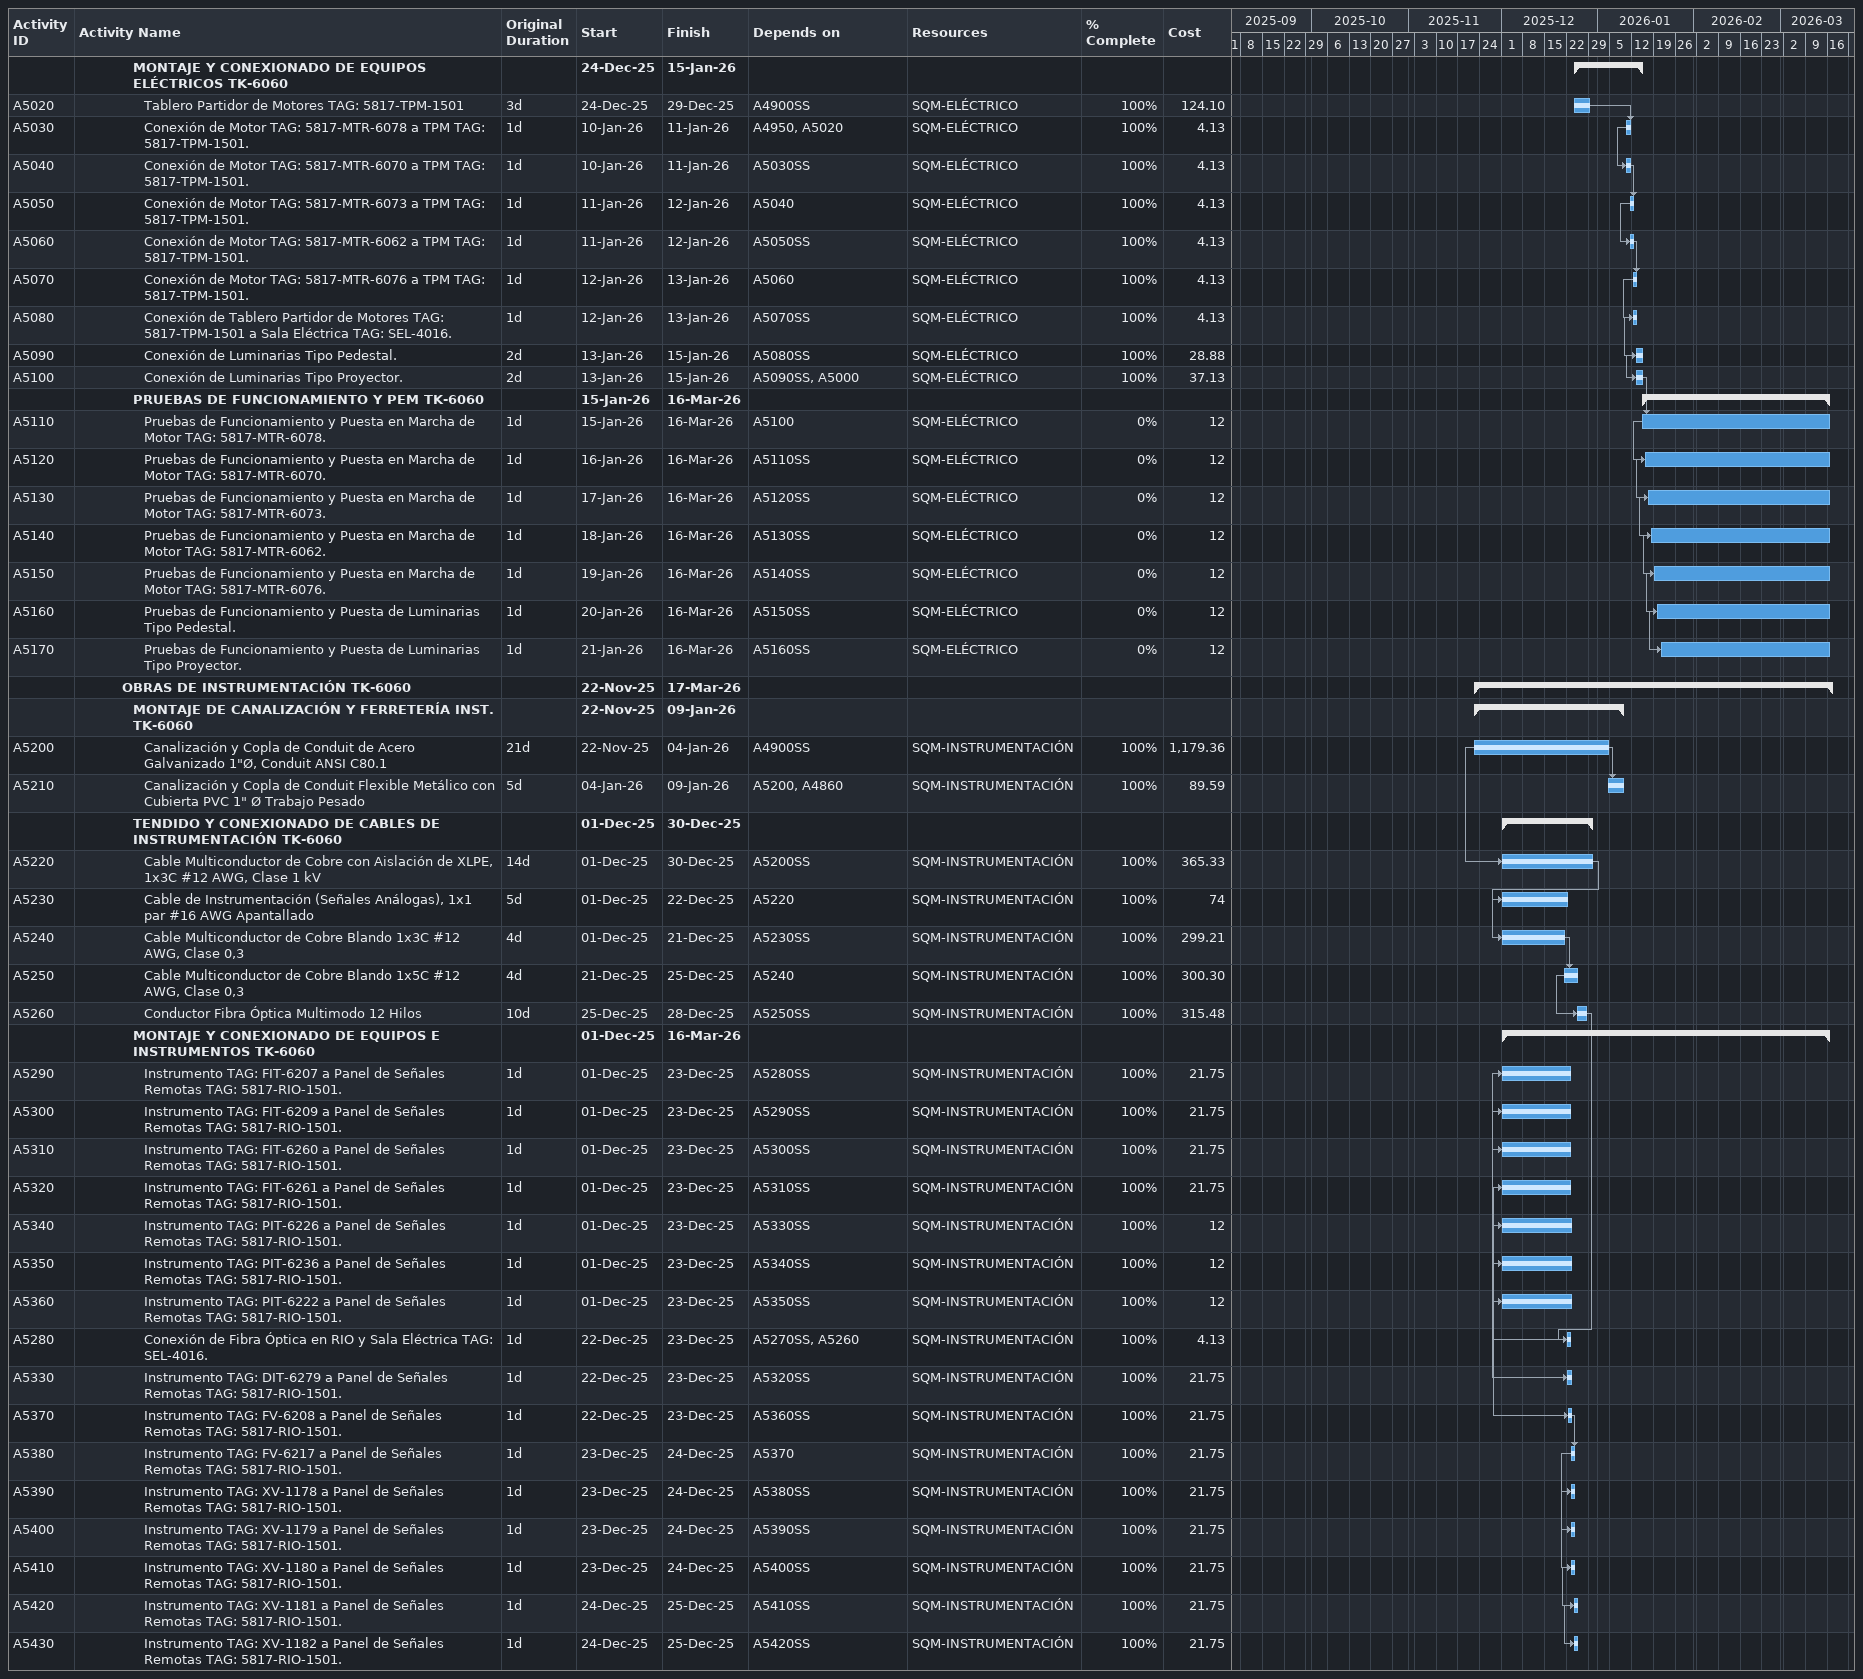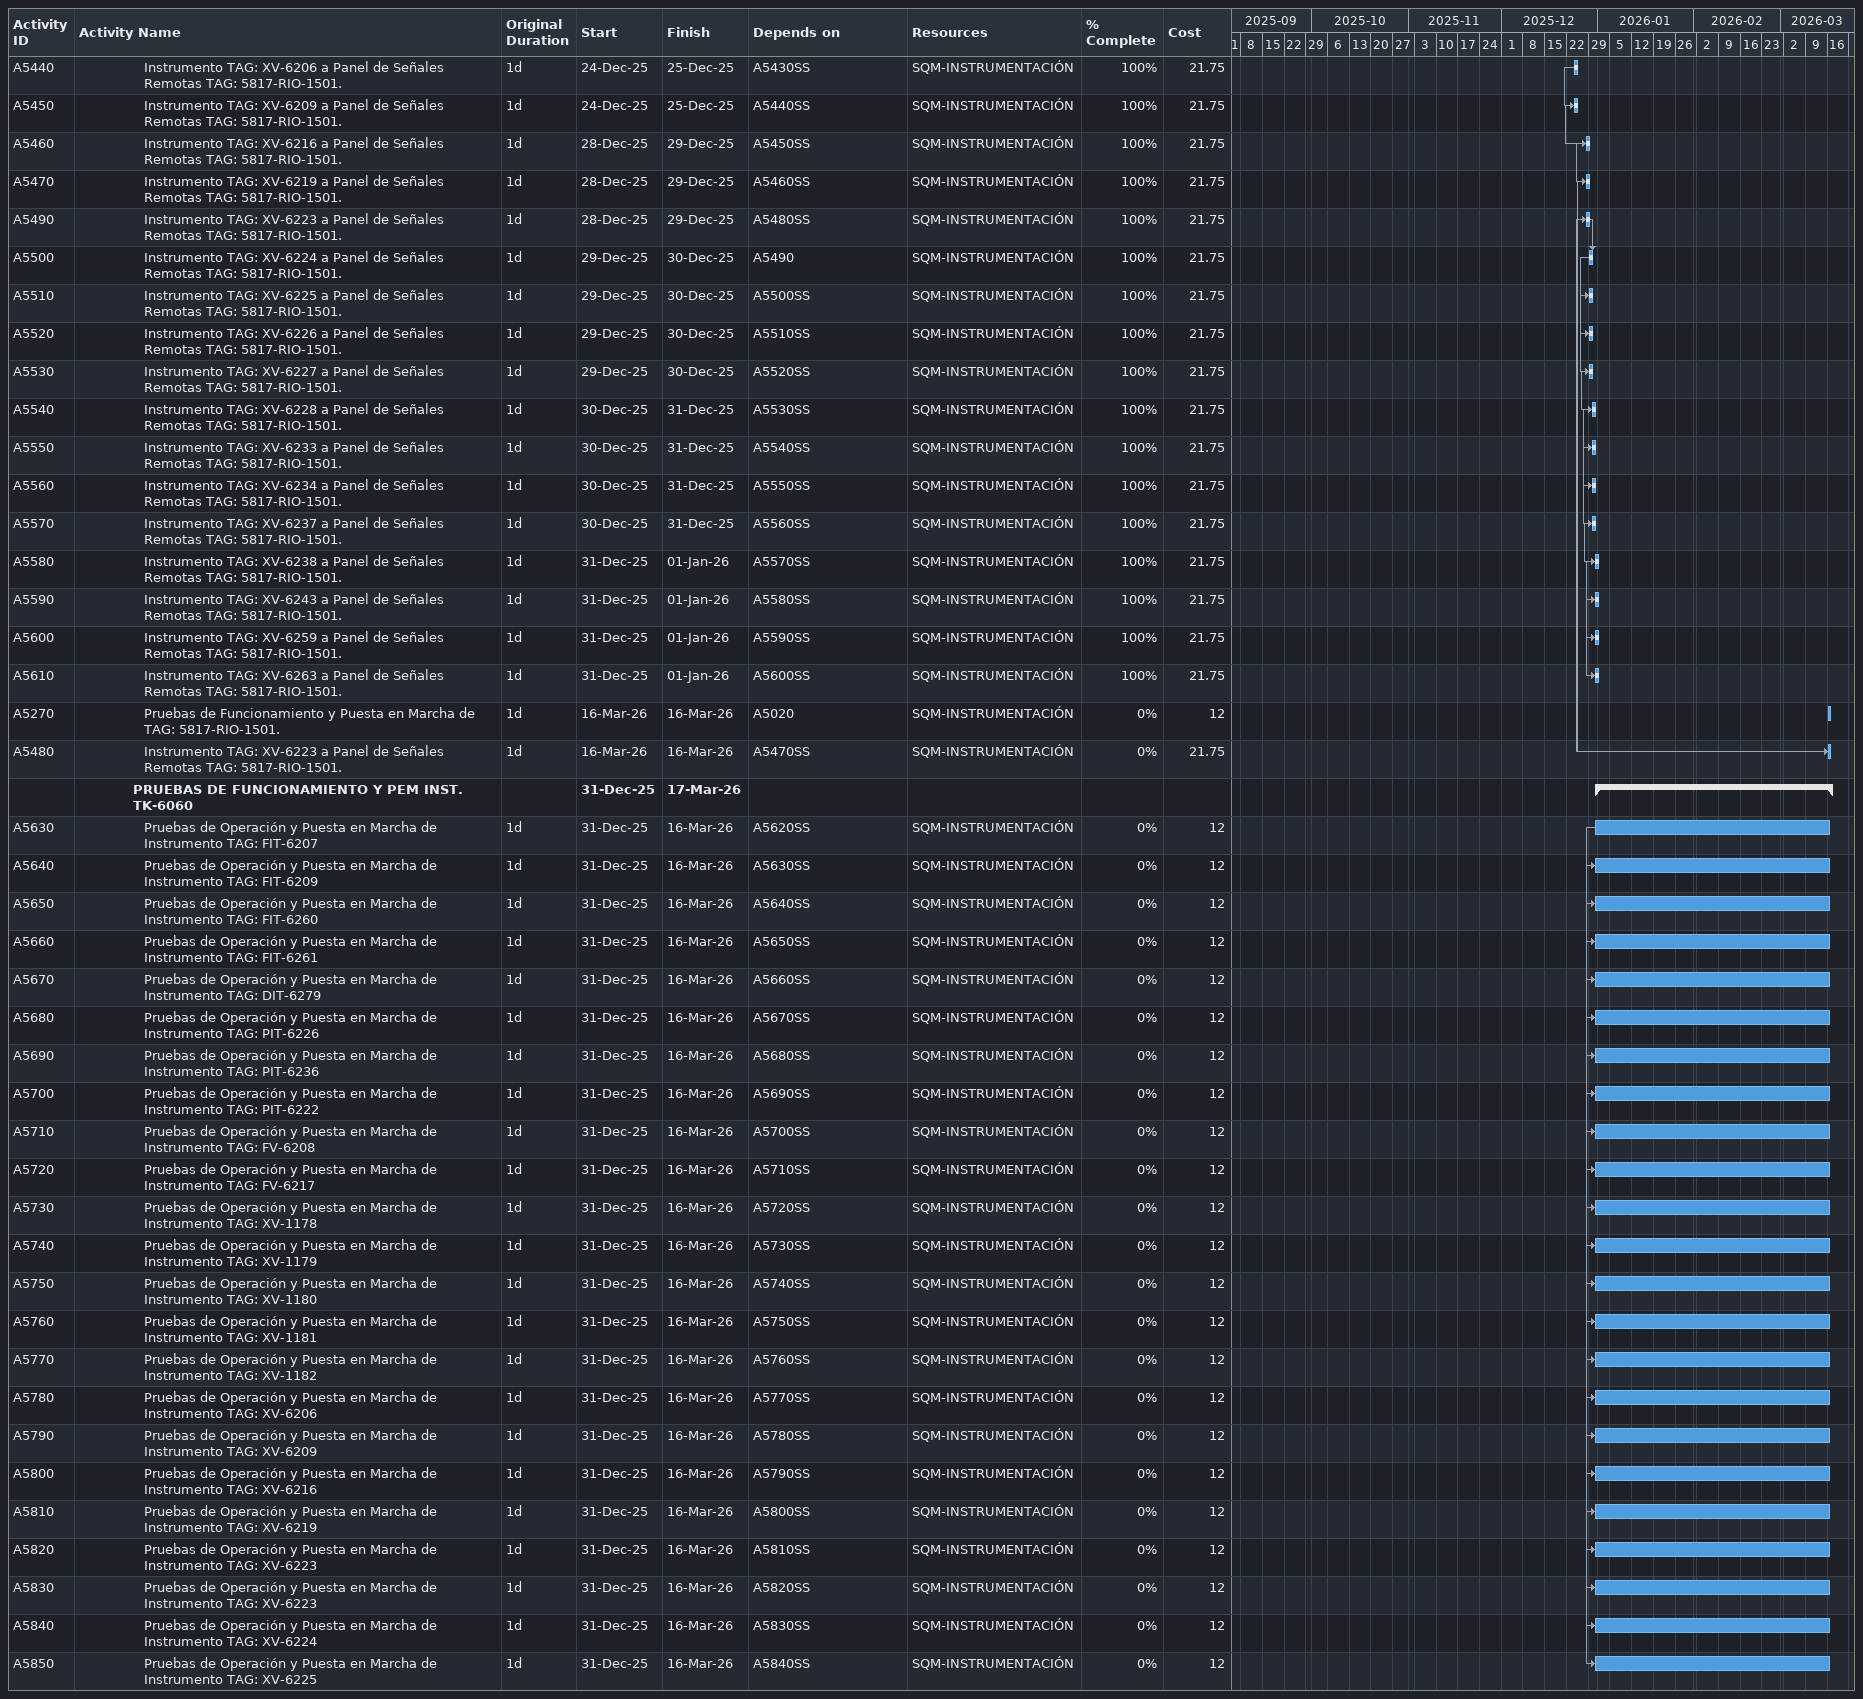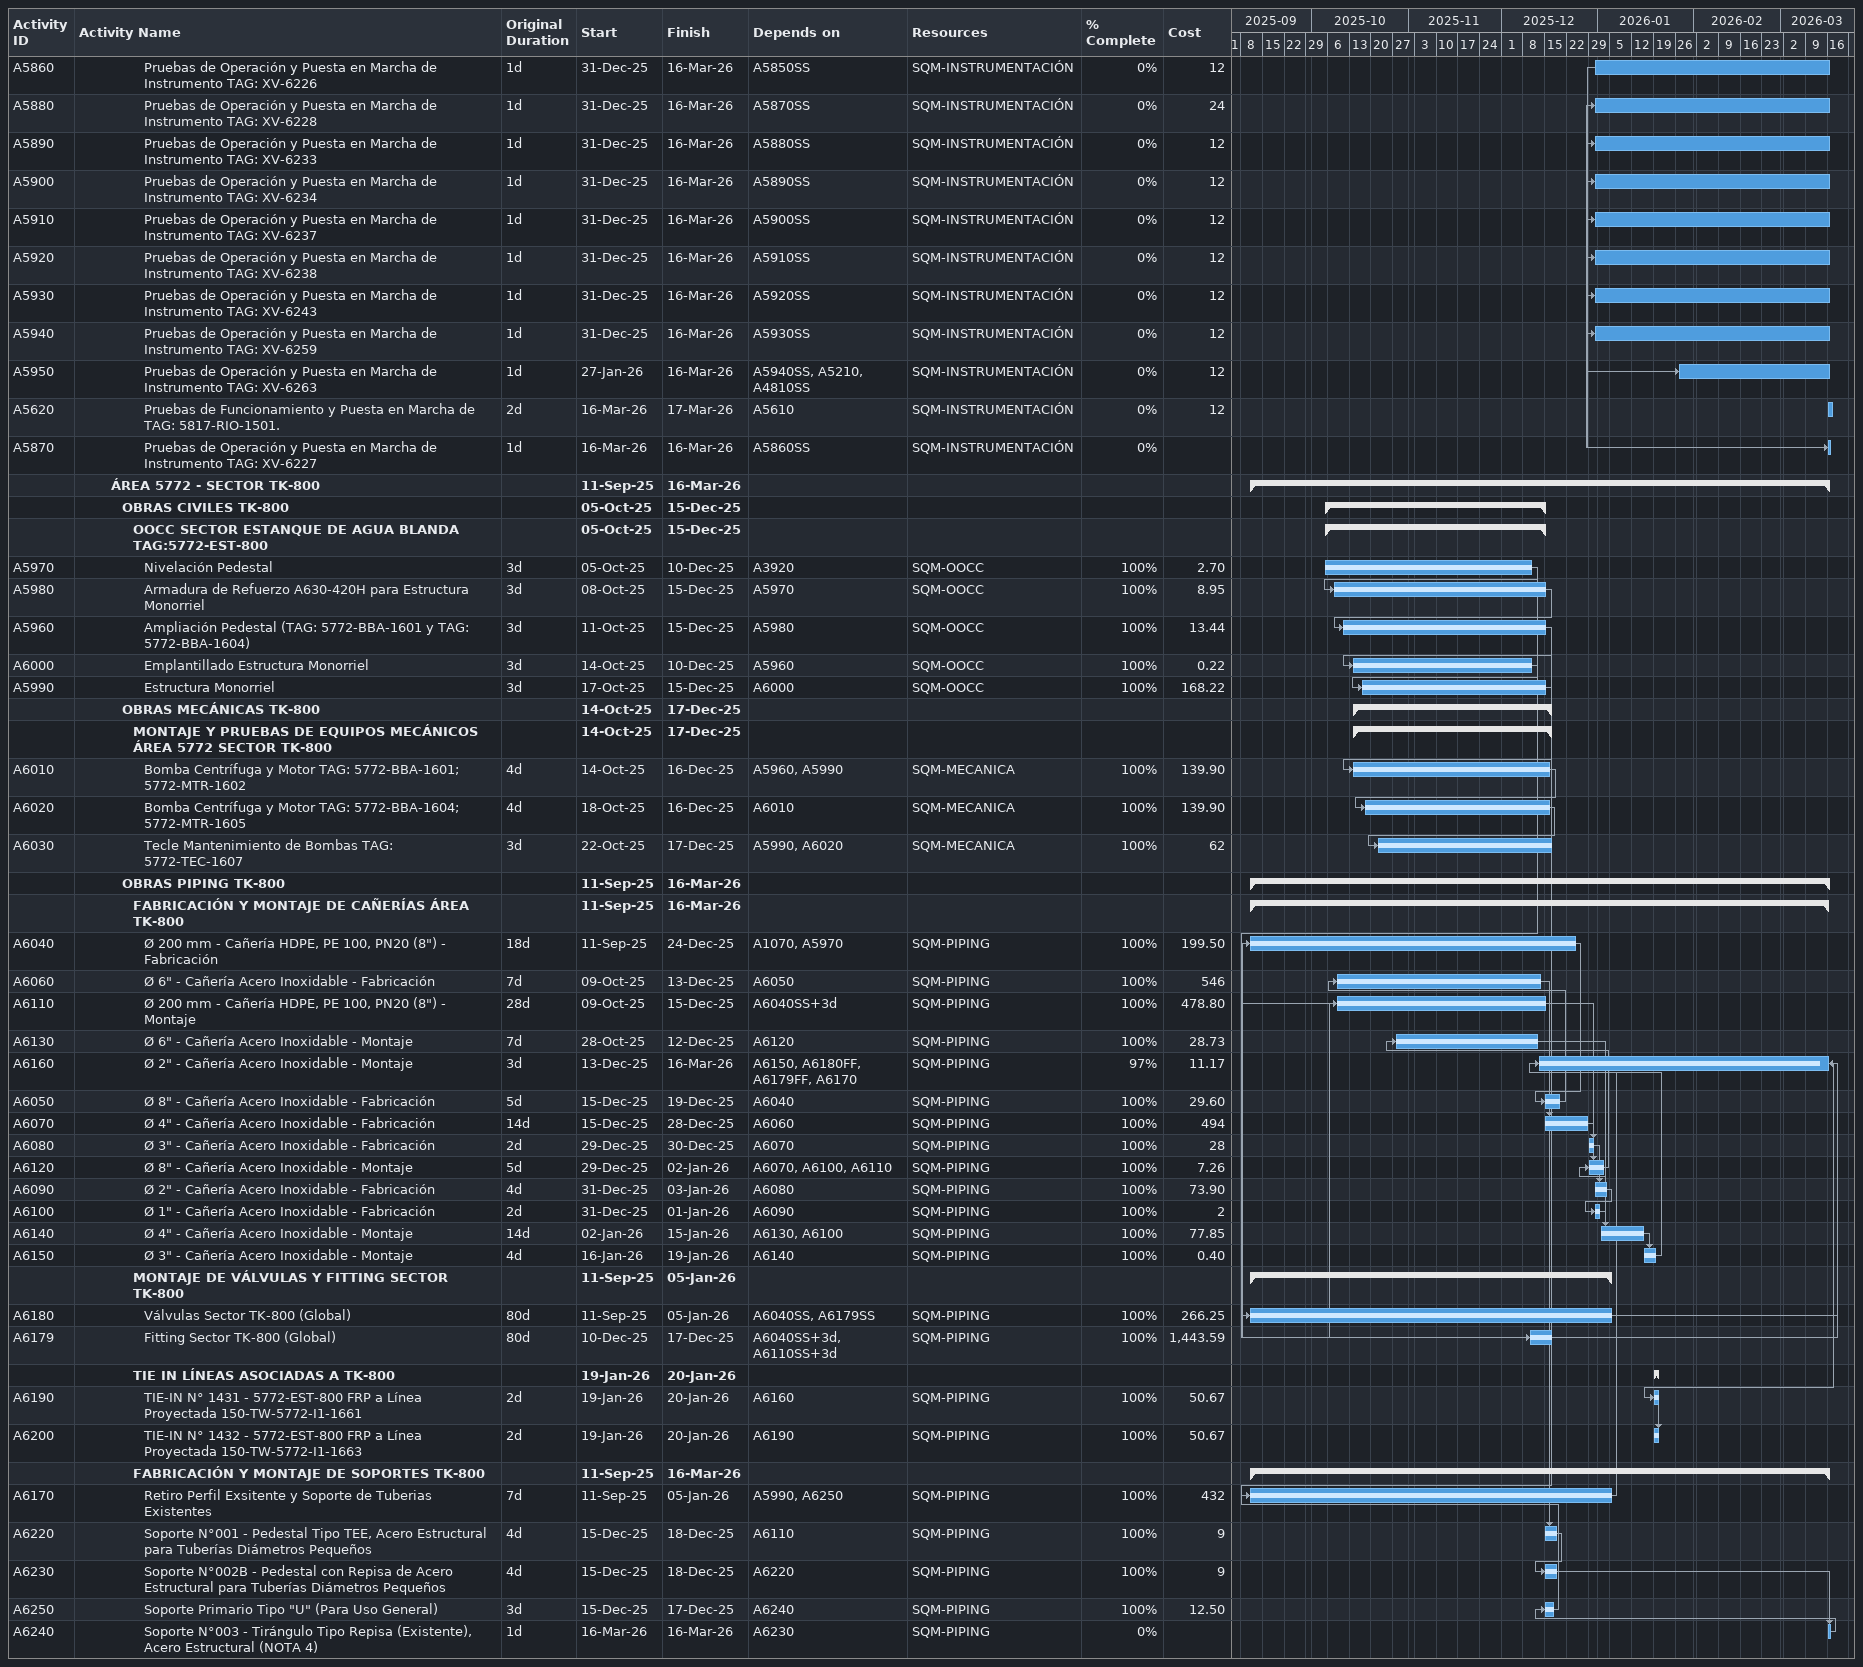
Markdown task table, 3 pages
| ID | Level | Task | Original duration | Start | Finish | Predecessors | Resources | % complete | Cost |
|---|---|---|---|---|---|---|---|---|---|
|  | 6 | **MONTAJE Y CONEXIONADO DE EQUIPOS ELÉCTRICOS TK-6060** |  | 2025-12-24 | 2026-01-15 |  |  |  |  |
| A5020 | 7 | Tablero Partidor de Motores TAG: 5817-TPM-1501 | 3d | 2025-12-24 | 2025-12-29 | A4900SS | SQM-ELÉCTRICO | 100 | 124.10 |
| A5030 | 7 | Conexión de Motor TAG: 5817-MTR-6078 a TPM TAG: 5817-TPM-1501. | 1d | 2026-01-10 | 2026-01-11 | A4950, A5020 | SQM-ELÉCTRICO | 100 | 4.13 |
| A5040 | 7 | Conexión de Motor TAG: 5817-MTR-6070 a TPM TAG: 5817-TPM-1501. | 1d | 2026-01-10 | 2026-01-11 | A5030SS | SQM-ELÉCTRICO | 100 | 4.13 |
| A5050 | 7 | Conexión de Motor TAG: 5817-MTR-6073 a TPM TAG: 5817-TPM-1501. | 1d | 2026-01-11 | 2026-01-12 | A5040 | SQM-ELÉCTRICO | 100 | 4.13 |
| A5060 | 7 | Conexión de Motor TAG: 5817-MTR-6062 a TPM TAG: 5817-TPM-1501. | 1d | 2026-01-11 | 2026-01-12 | A5050SS | SQM-ELÉCTRICO | 100 | 4.13 |
| A5070 | 7 | Conexión de Motor TAG: 5817-MTR-6076 a TPM TAG: 5817-TPM-1501. | 1d | 2026-01-12 | 2026-01-13 | A5060 | SQM-ELÉCTRICO | 100 | 4.13 |
| A5080 | 7 | Conexión de Tablero Partidor de Motores TAG: 5817-TPM-1501 a Sala Eléctrica TAG: SEL-4016. | 1d | 2026-01-12 | 2026-01-13 | A5070SS | SQM-ELÉCTRICO | 100 | 4.13 |
| A5090 | 7 | Conexión de Luminarias Tipo Pedestal. | 2d | 2026-01-13 | 2026-01-15 | A5080SS | SQM-ELÉCTRICO | 100 | 28.88 |
| A5100 | 7 | Conexión de Luminarias Tipo Proyector. | 2d | 2026-01-13 | 2026-01-15 | A5090SS, A5000 | SQM-ELÉCTRICO | 100 | 37.13 |
|  | 6 | **PRUEBAS DE FUNCIONAMIENTO Y PEM TK-6060** |  | 2026-01-15 | 2026-03-16 |  |  |  |  |
| A5110 | 7 | Pruebas de Funcionamiento y Puesta en Marcha de Motor TAG: 5817-MTR-6078. | 1d | 2026-01-15 | 2026-03-16 | A5100 | SQM-ELÉCTRICO | 0 | 12 |
| A5120 | 7 | Pruebas de Funcionamiento y Puesta en Marcha de Motor TAG: 5817-MTR-6070. | 1d | 2026-01-16 | 2026-03-16 | A5110SS | SQM-ELÉCTRICO | 0 | 12 |
| A5130 | 7 | Pruebas de Funcionamiento y Puesta en Marcha de Motor TAG: 5817-MTR-6073. | 1d | 2026-01-17 | 2026-03-16 | A5120SS | SQM-ELÉCTRICO | 0 | 12 |
| A5140 | 7 | Pruebas de Funcionamiento y Puesta en Marcha de Motor TAG: 5817-MTR-6062. | 1d | 2026-01-18 | 2026-03-16 | A5130SS | SQM-ELÉCTRICO | 0 | 12 |
| A5150 | 7 | Pruebas de Funcionamiento y Puesta en Marcha de Motor TAG: 5817-MTR-6076. | 1d | 2026-01-19 | 2026-03-16 | A5140SS | SQM-ELÉCTRICO | 0 | 12 |
| A5160 | 7 | Pruebas de Funcionamiento y Puesta de Luminarias Tipo Pedestal. | 1d | 2026-01-20 | 2026-03-16 | A5150SS | SQM-ELÉCTRICO | 0 | 12 |
| A5170 | 7 | Pruebas de Funcionamiento y Puesta de Luminarias Tipo Proyector. | 1d | 2026-01-21 | 2026-03-16 | A5160SS | SQM-ELÉCTRICO | 0 | 12 |
|  | 5 | **OBRAS DE INSTRUMENTACIÓN TK-6060** |  | 2025-11-22 | 2026-03-17 |  |  |  |  |
|  | 6 | **MONTAJE DE CANALIZACIÓN Y FERRETERÍA INST. TK-6060** |  | 2025-11-22 | 2026-01-09 |  |  |  |  |
| A5200 | 7 | Canalización y Copla de Conduit de Acero Galvanizado 1"Ø, Conduit ANSI C80.1 | 21d | 2025-11-22 | 2026-01-04 | A4900SS | SQM-INSTRUMENTACIÓN | 100 | 1179.36 |
| A5210 | 7 | Canalización y Copla de Conduit Flexible Metálico con Cubierta PVC 1" Ø Trabajo Pesado | 5d | 2026-01-04 | 2026-01-09 | A5200, A4860 | SQM-INSTRUMENTACIÓN | 100 | 89.59 |
|  | 6 | **TENDIDO Y CONEXIONADO DE CABLES DE INSTRUMENTACIÓN TK-6060** |  | 2025-12-01 | 2025-12-30 |  |  |  |  |
| A5220 | 7 | Cable Multiconductor de Cobre con Aislación de XLPE, 1x3C #12 AWG, Clase 1 kV | 14d | 2025-12-01 | 2025-12-30 | A5200SS | SQM-INSTRUMENTACIÓN | 100 | 365.33 |
| A5230 | 7 | Cable de Instrumentación (Señales Análogas), 1x1 par #16 AWG Apantallado | 5d | 2025-12-01 | 2025-12-22 | A5220 | SQM-INSTRUMENTACIÓN | 100 | 74 |
| A5240 | 7 | Cable Multiconductor de Cobre Blando 1x3C #12 AWG, Clase 0,3 | 4d | 2025-12-01 | 2025-12-21 | A5230SS | SQM-INSTRUMENTACIÓN | 100 | 299.21 |
| A5250 | 7 | Cable Multiconductor de Cobre Blando 1x5C #12 AWG, Clase 0,3 | 4d | 2025-12-21 | 2025-12-25 | A5240 | SQM-INSTRUMENTACIÓN | 100 | 300.30 |
| A5260 | 7 | Conductor Fibra Óptica Multimodo 12 Hilos | 10d | 2025-12-25 | 2025-12-28 | A5250SS | SQM-INSTRUMENTACIÓN | 100 | 315.48 |
|  | 6 | **MONTAJE Y CONEXIONADO DE EQUIPOS E INSTRUMENTOS TK-6060** |  | 2025-12-01 | 2026-03-16 |  |  |  |  |
| A5290 | 7 | Instrumento TAG: FIT-6207 a Panel de Señales Remotas TAG: 5817-RIO-1501. | 1d | 2025-12-01 | 2025-12-23 | A5280SS | SQM-INSTRUMENTACIÓN | 100 | 21.75 |
| A5300 | 7 | Instrumento TAG: FIT-6209 a Panel de Señales Remotas TAG: 5817-RIO-1501. | 1d | 2025-12-01 | 2025-12-23 | A5290SS | SQM-INSTRUMENTACIÓN | 100 | 21.75 |
| A5310 | 7 | Instrumento TAG: FIT-6260 a Panel de Señales Remotas TAG: 5817-RIO-1501. | 1d | 2025-12-01 | 2025-12-23 | A5300SS | SQM-INSTRUMENTACIÓN | 100 | 21.75 |
| A5320 | 7 | Instrumento TAG: FIT-6261 a Panel de Señales Remotas TAG: 5817-RIO-1501. | 1d | 2025-12-01 | 2025-12-23 | A5310SS | SQM-INSTRUMENTACIÓN | 100 | 21.75 |
| A5340 | 7 | Instrumento TAG: PIT-6226 a Panel de Señales Remotas TAG: 5817-RIO-1501. | 1d | 2025-12-01 | 2025-12-23 | A5330SS | SQM-INSTRUMENTACIÓN | 100 | 12 |
| A5350 | 7 | Instrumento TAG: PIT-6236 a Panel de Señales Remotas TAG: 5817-RIO-1501. | 1d | 2025-12-01 | 2025-12-23 | A5340SS | SQM-INSTRUMENTACIÓN | 100 | 12 |
| A5360 | 7 | Instrumento TAG: PIT-6222 a Panel de Señales Remotas TAG: 5817-RIO-1501. | 1d | 2025-12-01 | 2025-12-23 | A5350SS | SQM-INSTRUMENTACIÓN | 100 | 12 |
| A5280 | 7 | Conexión de Fibra Óptica en RIO y Sala Eléctrica TAG: SEL-4016. | 1d | 2025-12-22 | 2025-12-23 | A5270SS, A5260 | SQM-INSTRUMENTACIÓN | 100 | 4.13 |
| A5330 | 7 | Instrumento TAG: DIT-6279 a Panel de Señales Remotas TAG: 5817-RIO-1501. | 1d | 2025-12-22 | 2025-12-23 | A5320SS | SQM-INSTRUMENTACIÓN | 100 | 21.75 |
| A5370 | 7 | Instrumento TAG: FV-6208 a Panel de Señales Remotas TAG: 5817-RIO-1501. | 1d | 2025-12-22 | 2025-12-23 | A5360SS | SQM-INSTRUMENTACIÓN | 100 | 21.75 |
| A5380 | 7 | Instrumento TAG: FV-6217 a Panel de Señales Remotas TAG: 5817-RIO-1501. | 1d | 2025-12-23 | 2025-12-24 | A5370 | SQM-INSTRUMENTACIÓN | 100 | 21.75 |
| A5390 | 7 | Instrumento TAG: XV-1178 a Panel de Señales Remotas TAG: 5817-RIO-1501. | 1d | 2025-12-23 | 2025-12-24 | A5380SS | SQM-INSTRUMENTACIÓN | 100 | 21.75 |
| A5400 | 7 | Instrumento TAG: XV-1179 a Panel de Señales Remotas TAG: 5817-RIO-1501. | 1d | 2025-12-23 | 2025-12-24 | A5390SS | SQM-INSTRUMENTACIÓN | 100 | 21.75 |
| A5410 | 7 | Instrumento TAG: XV-1180 a Panel de Señales Remotas TAG: 5817-RIO-1501. | 1d | 2025-12-23 | 2025-12-24 | A5400SS | SQM-INSTRUMENTACIÓN | 100 | 21.75 |
| A5420 | 7 | Instrumento TAG: XV-1181 a Panel de Señales Remotas TAG: 5817-RIO-1501. | 1d | 2025-12-24 | 2025-12-25 | A5410SS | SQM-INSTRUMENTACIÓN | 100 | 21.75 |
| A5430 | 7 | Instrumento TAG: XV-1182 a Panel de Señales Remotas TAG: 5817-RIO-1501. | 1d | 2025-12-24 | 2025-12-25 | A5420SS | SQM-INSTRUMENTACIÓN | 100 | 21.75 |
| A5440 | 7 | Instrumento TAG: XV-6206 a Panel de Señales Remotas TAG: 5817-RIO-1501. | 1d | 2025-12-24 | 2025-12-25 | A5430SS | SQM-INSTRUMENTACIÓN | 100 | 21.75 |
| A5450 | 7 | Instrumento TAG: XV-6209 a Panel de Señales Remotas TAG: 5817-RIO-1501. | 1d | 2025-12-24 | 2025-12-25 | A5440SS | SQM-INSTRUMENTACIÓN | 100 | 21.75 |
| A5460 | 7 | Instrumento TAG: XV-6216 a Panel de Señales Remotas TAG: 5817-RIO-1501. | 1d | 2025-12-28 | 2025-12-29 | A5450SS | SQM-INSTRUMENTACIÓN | 100 | 21.75 |
| A5470 | 7 | Instrumento TAG: XV-6219 a Panel de Señales Remotas TAG: 5817-RIO-1501. | 1d | 2025-12-28 | 2025-12-29 | A5460SS | SQM-INSTRUMENTACIÓN | 100 | 21.75 |
| A5490 | 7 | Instrumento TAG: XV-6223 a Panel de Señales Remotas TAG: 5817-RIO-1501. | 1d | 2025-12-28 | 2025-12-29 | A5480SS | SQM-INSTRUMENTACIÓN | 100 | 21.75 |
| A5500 | 7 | Instrumento TAG: XV-6224 a Panel de Señales Remotas TAG: 5817-RIO-1501. | 1d | 2025-12-29 | 2025-12-30 | A5490 | SQM-INSTRUMENTACIÓN | 100 | 21.75 |
| A5510 | 7 | Instrumento TAG: XV-6225 a Panel de Señales Remotas TAG: 5817-RIO-1501. | 1d | 2025-12-29 | 2025-12-30 | A5500SS | SQM-INSTRUMENTACIÓN | 100 | 21.75 |
| A5520 | 7 | Instrumento TAG: XV-6226 a Panel de Señales Remotas TAG: 5817-RIO-1501. | 1d | 2025-12-29 | 2025-12-30 | A5510SS | SQM-INSTRUMENTACIÓN | 100 | 21.75 |
| A5530 | 7 | Instrumento TAG: XV-6227 a Panel de Señales Remotas TAG: 5817-RIO-1501. | 1d | 2025-12-29 | 2025-12-30 | A5520SS | SQM-INSTRUMENTACIÓN | 100 | 21.75 |
| A5540 | 7 | Instrumento TAG: XV-6228 a Panel de Señales Remotas TAG: 5817-RIO-1501. | 1d | 2025-12-30 | 2025-12-31 | A5530SS | SQM-INSTRUMENTACIÓN | 100 | 21.75 |
| A5550 | 7 | Instrumento TAG: XV-6233 a Panel de Señales Remotas TAG: 5817-RIO-1501. | 1d | 2025-12-30 | 2025-12-31 | A5540SS | SQM-INSTRUMENTACIÓN | 100 | 21.75 |
| A5560 | 7 | Instrumento TAG: XV-6234 a Panel de Señales Remotas TAG: 5817-RIO-1501. | 1d | 2025-12-30 | 2025-12-31 | A5550SS | SQM-INSTRUMENTACIÓN | 100 | 21.75 |
| A5570 | 7 | Instrumento TAG: XV-6237 a Panel de Señales Remotas TAG: 5817-RIO-1501. | 1d | 2025-12-30 | 2025-12-31 | A5560SS | SQM-INSTRUMENTACIÓN | 100 | 21.75 |
| A5580 | 7 | Instrumento TAG: XV-6238 a Panel de Señales Remotas TAG: 5817-RIO-1501. | 1d | 2025-12-31 | 2026-01-01 | A5570SS | SQM-INSTRUMENTACIÓN | 100 | 21.75 |
| A5590 | 7 | Instrumento TAG: XV-6243 a Panel de Señales Remotas TAG: 5817-RIO-1501. | 1d | 2025-12-31 | 2026-01-01 | A5580SS | SQM-INSTRUMENTACIÓN | 100 | 21.75 |
| A5600 | 7 | Instrumento TAG: XV-6259 a Panel de Señales Remotas TAG: 5817-RIO-1501. | 1d | 2025-12-31 | 2026-01-01 | A5590SS | SQM-INSTRUMENTACIÓN | 100 | 21.75 |
| A5610 | 7 | Instrumento TAG: XV-6263 a Panel de Señales Remotas TAG: 5817-RIO-1501. | 1d | 2025-12-31 | 2026-01-01 | A5600SS | SQM-INSTRUMENTACIÓN | 100 | 21.75 |
| A5270 | 7 | Pruebas de Funcionamiento y Puesta en Marcha de TAG: 5817-RIO-1501. | 1d | 2026-03-16 | 2026-03-16 | A5020 | SQM-INSTRUMENTACIÓN | 0 | 12 |
| A5480 | 7 | Instrumento TAG: XV-6223 a Panel de Señales Remotas TAG: 5817-RIO-1501. | 1d | 2026-03-16 | 2026-03-16 | A5470SS | SQM-INSTRUMENTACIÓN | 0 | 21.75 |
|  | 6 | **PRUEBAS DE FUNCIONAMIENTO Y PEM INST. TK-6060** |  | 2025-12-31 | 2026-03-17 |  |  |  |  |
| A5630 | 7 | Pruebas de Operación y Puesta en Marcha de Instrumento TAG: FIT-6207 | 1d | 2025-12-31 | 2026-03-16 | A5620SS | SQM-INSTRUMENTACIÓN | 0 | 12 |
| A5640 | 7 | Pruebas de Operación y Puesta en Marcha de Instrumento TAG: FIT-6209 | 1d | 2025-12-31 | 2026-03-16 | A5630SS | SQM-INSTRUMENTACIÓN | 0 | 12 |
| A5650 | 7 | Pruebas de Operación y Puesta en Marcha de Instrumento TAG: FIT-6260 | 1d | 2025-12-31 | 2026-03-16 | A5640SS | SQM-INSTRUMENTACIÓN | 0 | 12 |
| A5660 | 7 | Pruebas de Operación y Puesta en Marcha de Instrumento TAG: FIT-6261 | 1d | 2025-12-31 | 2026-03-16 | A5650SS | SQM-INSTRUMENTACIÓN | 0 | 12 |
| A5670 | 7 | Pruebas de Operación y Puesta en Marcha de Instrumento TAG: DIT-6279 | 1d | 2025-12-31 | 2026-03-16 | A5660SS | SQM-INSTRUMENTACIÓN | 0 | 12 |
| A5680 | 7 | Pruebas de Operación y Puesta en Marcha de Instrumento TAG: PIT-6226 | 1d | 2025-12-31 | 2026-03-16 | A5670SS | SQM-INSTRUMENTACIÓN | 0 | 12 |
| A5690 | 7 | Pruebas de Operación y Puesta en Marcha de Instrumento TAG: PIT-6236 | 1d | 2025-12-31 | 2026-03-16 | A5680SS | SQM-INSTRUMENTACIÓN | 0 | 12 |
| A5700 | 7 | Pruebas de Operación y Puesta en Marcha de Instrumento TAG: PIT-6222 | 1d | 2025-12-31 | 2026-03-16 | A5690SS | SQM-INSTRUMENTACIÓN | 0 | 12 |
| A5710 | 7 | Pruebas de Operación y Puesta en Marcha de Instrumento TAG: FV-6208 | 1d | 2025-12-31 | 2026-03-16 | A5700SS | SQM-INSTRUMENTACIÓN | 0 | 12 |
| A5720 | 7 | Pruebas de Operación y Puesta en Marcha de Instrumento TAG: FV-6217 | 1d | 2025-12-31 | 2026-03-16 | A5710SS | SQM-INSTRUMENTACIÓN | 0 | 12 |
| A5730 | 7 | Pruebas de Operación y Puesta en Marcha de Instrumento TAG: XV-1178 | 1d | 2025-12-31 | 2026-03-16 | A5720SS | SQM-INSTRUMENTACIÓN | 0 | 12 |
| A5740 | 7 | Pruebas de Operación y Puesta en Marcha de Instrumento TAG: XV-1179 | 1d | 2025-12-31 | 2026-03-16 | A5730SS | SQM-INSTRUMENTACIÓN | 0 | 12 |
| A5750 | 7 | Pruebas de Operación y Puesta en Marcha de Instrumento TAG: XV-1180 | 1d | 2025-12-31 | 2026-03-16 | A5740SS | SQM-INSTRUMENTACIÓN | 0 | 12 |
| A5760 | 7 | Pruebas de Operación y Puesta en Marcha de Instrumento TAG: XV-1181 | 1d | 2025-12-31 | 2026-03-16 | A5750SS | SQM-INSTRUMENTACIÓN | 0 | 12 |
| A5770 | 7 | Pruebas de Operación y Puesta en Marcha de Instrumento TAG: XV-1182 | 1d | 2025-12-31 | 2026-03-16 | A5760SS | SQM-INSTRUMENTACIÓN | 0 | 12 |
| A5780 | 7 | Pruebas de Operación y Puesta en Marcha de Instrumento TAG: XV-6206 | 1d | 2025-12-31 | 2026-03-16 | A5770SS | SQM-INSTRUMENTACIÓN | 0 | 12 |
| A5790 | 7 | Pruebas de Operación y Puesta en Marcha de Instrumento TAG: XV-6209 | 1d | 2025-12-31 | 2026-03-16 | A5780SS | SQM-INSTRUMENTACIÓN | 0 | 12 |
| A5800 | 7 | Pruebas de Operación y Puesta en Marcha de Instrumento TAG: XV-6216 | 1d | 2025-12-31 | 2026-03-16 | A5790SS | SQM-INSTRUMENTACIÓN | 0 | 12 |
| A5810 | 7 | Pruebas de Operación y Puesta en Marcha de Instrumento TAG: XV-6219 | 1d | 2025-12-31 | 2026-03-16 | A5800SS | SQM-INSTRUMENTACIÓN | 0 | 12 |
| A5820 | 7 | Pruebas de Operación y Puesta en Marcha de Instrumento TAG: XV-6223 | 1d | 2025-12-31 | 2026-03-16 | A5810SS | SQM-INSTRUMENTACIÓN | 0 | 12 |
| A5830 | 7 | Pruebas de Operación y Puesta en Marcha de Instrumento TAG: XV-6223 | 1d | 2025-12-31 | 2026-03-16 | A5820SS | SQM-INSTRUMENTACIÓN | 0 | 12 |
| A5840 | 7 | Pruebas de Operación y Puesta en Marcha de Instrumento TAG: XV-6224 | 1d | 2025-12-31 | 2026-03-16 | A5830SS | SQM-INSTRUMENTACIÓN | 0 | 12 |
| A5850 | 7 | Pruebas de Operación y Puesta en Marcha de Instrumento TAG: XV-6225 | 1d | 2025-12-31 | 2026-03-16 | A5840SS | SQM-INSTRUMENTACIÓN | 0 | 12 |
| A5860 | 7 | Pruebas de Operación y Puesta en Marcha de Instrumento TAG: XV-6226 | 1d | 2025-12-31 | 2026-03-16 | A5850SS | SQM-INSTRUMENTACIÓN | 0 | 12 |
| A5880 | 7 | Pruebas de Operación y Puesta en Marcha de Instrumento TAG: XV-6228 | 1d | 2025-12-31 | 2026-03-16 | A5870SS | SQM-INSTRUMENTACIÓN | 0 | 24 |
| A5890 | 7 | Pruebas de Operación y Puesta en Marcha de Instrumento TAG: XV-6233 | 1d | 2025-12-31 | 2026-03-16 | A5880SS | SQM-INSTRUMENTACIÓN | 0 | 12 |
| A5900 | 7 | Pruebas de Operación y Puesta en Marcha de Instrumento TAG: XV-6234 | 1d | 2025-12-31 | 2026-03-16 | A5890SS | SQM-INSTRUMENTACIÓN | 0 | 12 |
| A5910 | 7 | Pruebas de Operación y Puesta en Marcha de Instrumento TAG: XV-6237 | 1d | 2025-12-31 | 2026-03-16 | A5900SS | SQM-INSTRUMENTACIÓN | 0 | 12 |
| A5920 | 7 | Pruebas de Operación y Puesta en Marcha de Instrumento TAG: XV-6238 | 1d | 2025-12-31 | 2026-03-16 | A5910SS | SQM-INSTRUMENTACIÓN | 0 | 12 |
| A5930 | 7 | Pruebas de Operación y Puesta en Marcha de Instrumento TAG: XV-6243 | 1d | 2025-12-31 | 2026-03-16 | A5920SS | SQM-INSTRUMENTACIÓN | 0 | 12 |
| A5940 | 7 | Pruebas de Operación y Puesta en Marcha de Instrumento TAG: XV-6259 | 1d | 2025-12-31 | 2026-03-16 | A5930SS | SQM-INSTRUMENTACIÓN | 0 | 12 |
| A5950 | 7 | Pruebas de Operación y Puesta en Marcha de Instrumento TAG: XV-6263 | 1d | 2026-01-27 | 2026-03-16 | A5940SS, A5210, A4810SS | SQM-INSTRUMENTACIÓN | 0 | 12 |
| A5620 | 7 | Pruebas de Funcionamiento y Puesta en Marcha de TAG: 5817-RIO-1501. | 2d | 2026-03-16 | 2026-03-17 | A5610 | SQM-INSTRUMENTACIÓN | 0 | 12 |
| A5870 | 7 | Pruebas de Operación y Puesta en Marcha de Instrumento TAG: XV-6227 | 1d | 2026-03-16 | 2026-03-16 | A5860SS | SQM-INSTRUMENTACIÓN | 0 |  |
|  | 4 | **ÁREA 5772 - SECTOR TK-800** |  | 2025-09-11 | 2026-03-16 |  |  |  |  |
|  | 5 | **OBRAS CIVILES TK-800** |  | 2025-10-05 | 2025-12-15 |  |  |  |  |
|  | 6 | **OOCC SECTOR ESTANQUE DE AGUA BLANDA TAG:5772-EST-800** |  | 2025-10-05 | 2025-12-15 |  |  |  |  |
| A5970 | 7 | Nivelación Pedestal | 3d | 2025-10-05 | 2025-12-10 | A3920 | SQM-OOCC | 100 | 2.70 |
| A5980 | 7 | Armadura de Refuerzo A630-420H para Estructura Monorriel | 3d | 2025-10-08 | 2025-12-15 | A5970 | SQM-OOCC | 100 | 8.95 |
| A5960 | 7 | Ampliación Pedestal (TAG: 5772-BBA-1601 y TAG: 5772-BBA-1604) | 3d | 2025-10-11 | 2025-12-15 | A5980 | SQM-OOCC | 100 | 13.44 |
| A6000 | 7 | Emplantillado Estructura Monorriel | 3d | 2025-10-14 | 2025-12-10 | A5960 | SQM-OOCC | 100 | 0.22 |
| A5990 | 7 | Estructura Monorriel | 3d | 2025-10-17 | 2025-12-15 | A6000 | SQM-OOCC | 100 | 168.22 |
|  | 5 | **OBRAS MECÁNICAS TK-800** |  | 2025-10-14 | 2025-12-17 |  |  |  |  |
|  | 6 | **MONTAJE Y PRUEBAS DE EQUIPOS MECÁNICOS ÁREA 5772 SECTOR TK-800** |  | 2025-10-14 | 2025-12-17 |  |  |  |  |
| A6010 | 7 | Bomba Centrífuga y Motor TAG: 5772-BBA-1601; 5772-MTR-1602 | 4d | 2025-10-14 | 2025-12-16 | A5960, A5990 | SQM-MECANICA | 100 | 139.90 |
| A6020 | 7 | Bomba Centrífuga y Motor TAG: 5772-BBA-1604; 5772-MTR-1605 | 4d | 2025-10-18 | 2025-12-16 | A6010 | SQM-MECANICA | 100 | 139.90 |
| A6030 | 7 | Tecle Mantenimiento de Bombas TAG: 5772-TEC-1607 | 3d | 2025-10-22 | 2025-12-17 | A5990, A6020 | SQM-MECANICA | 100 | 62 |
|  | 5 | **OBRAS PIPING TK-800** |  | 2025-09-11 | 2026-03-16 |  |  |  |  |
|  | 6 | **FABRICACIÓN Y MONTAJE DE CAÑERÍAS ÁREA TK-800** |  | 2025-09-11 | 2026-03-16 |  |  |  |  |
| A6040 | 7 | Ø 200 mm - Cañería HDPE, PE 100, PN20 (8") - Fabricación | 18d | 2025-09-11 | 2025-12-24 | A1070, A5970 | SQM-PIPING | 100 | 199.50 |
| A6060 | 7 | Ø 6" - Cañería Acero Inoxidable - Fabricación | 7d | 2025-10-09 | 2025-12-13 | A6050 | SQM-PIPING | 100 | 546 |
| A6110 | 7 | Ø 200 mm - Cañería HDPE, PE 100, PN20 (8") - Montaje | 28d | 2025-10-09 | 2025-12-15 | A6040SS+3d | SQM-PIPING | 100 | 478.80 |
| A6130 | 7 | Ø 6" - Cañería Acero Inoxidable - Montaje | 7d | 2025-10-28 | 2025-12-12 | A6120 | SQM-PIPING | 100 | 28.73 |
| A6160 | 7 | Ø 2" - Cañería Acero Inoxidable - Montaje | 3d | 2025-12-13 | 2026-03-16 | A6150, A6180FF, A6179FF, A6170 | SQM-PIPING | 97 | 11.17 |
| A6050 | 7 | Ø 8" - Cañería Acero Inoxidable - Fabricación | 5d | 2025-12-15 | 2025-12-19 | A6040 | SQM-PIPING | 100 | 29.60 |
| A6070 | 7 | Ø 4" - Cañería Acero Inoxidable - Fabricación | 14d | 2025-12-15 | 2025-12-28 | A6060 | SQM-PIPING | 100 | 494 |
| A6080 | 7 | Ø 3" - Cañería Acero Inoxidable - Fabricación | 2d | 2025-12-29 | 2025-12-30 | A6070 | SQM-PIPING | 100 | 28 |
| A6120 | 7 | Ø 8" - Cañería Acero Inoxidable - Montaje | 5d | 2025-12-29 | 2026-01-02 | A6070, A6100, A6110 | SQM-PIPING | 100 | 7.26 |
| A6090 | 7 | Ø 2" - Cañería Acero Inoxidable - Fabricación | 4d | 2025-12-31 | 2026-01-03 | A6080 | SQM-PIPING | 100 | 73.90 |
| A6100 | 7 | Ø 1" - Cañería Acero Inoxidable - Fabricación | 2d | 2025-12-31 | 2026-01-01 | A6090 | SQM-PIPING | 100 | 2 |
| A6140 | 7 | Ø 4" - Cañería Acero Inoxidable - Montaje | 14d | 2026-01-02 | 2026-01-15 | A6130, A6100 | SQM-PIPING | 100 | 77.85 |
| A6150 | 7 | Ø 3" - Cañería Acero Inoxidable - Montaje | 4d | 2026-01-16 | 2026-01-19 | A6140 | SQM-PIPING | 100 | 0.40 |
|  | 6 | **MONTAJE DE VÁLVULAS Y FITTING SECTOR TK-800** |  | 2025-09-11 | 2026-01-05 |  |  |  |  |
| A6180 | 7 | Válvulas Sector TK-800 (Global) | 80d | 2025-09-11 | 2026-01-05 | A6040SS, A6179SS | SQM-PIPING | 100 | 266.25 |
| A6179 | 7 | Fitting Sector TK-800 (Global) | 80d | 2025-12-10 | 2025-12-17 | A6040SS+3d, A6110SS+3d | SQM-PIPING | 100 | 1443.59 |
|  | 6 | **TIE IN LÍNEAS ASOCIADAS A TK-800** |  | 2026-01-19 | 2026-01-20 |  |  |  |  |
| A6190 | 7 | TIE-IN N° 1431 - 5772-EST-800 FRP a Línea Proyectada 150-TW-5772-I1-1661 | 2d | 2026-01-19 | 2026-01-20 | A6160 | SQM-PIPING | 100 | 50.67 |
| A6200 | 7 | TIE-IN N° 1432 - 5772-EST-800 FRP a Línea Proyectada 150-TW-5772-I1-1663 | 2d | 2026-01-19 | 2026-01-20 | A6190 | SQM-PIPING | 100 | 50.67 |
|  | 6 | **FABRICACIÓN Y MONTAJE DE SOPORTES TK-800** |  | 2025-09-11 | 2026-03-16 |  |  |  |  |
| A6170 | 7 | Retiro Perfil Exsitente y Soporte de Tuberias Existentes | 7d | 2025-09-11 | 2026-01-05 | A5990, A6250 | SQM-PIPING | 100 | 432 |
| A6220 | 7 | Soporte N°001 - Pedestal Tipo TEE, Acero Estructural para Tuberías Diámetros Pequeños | 4d | 2025-12-15 | 2025-12-18 | A6110 | SQM-PIPING | 100 | 9 |
| A6230 | 7 | Soporte N°002B - Pedestal con Repisa de Acero Estructural para Tuberías Diámetros Pequeños | 4d | 2025-12-15 | 2025-12-18 | A6220 | SQM-PIPING | 100 | 9 |
| A6250 | 7 | Soporte Primario Tipo "U" (Para Uso General) | 3d | 2025-12-15 | 2025-12-17 | A6240 | SQM-PIPING | 100 | 12.50 |
| A6240 | 7 | Soporte N°003 - Tirángulo Tipo Repisa (Existente), Acero Estructural (NOTA 4) | 1d | 2026-03-16 | 2026-03-16 | A6230 | SQM-PIPING | 0 |  |
